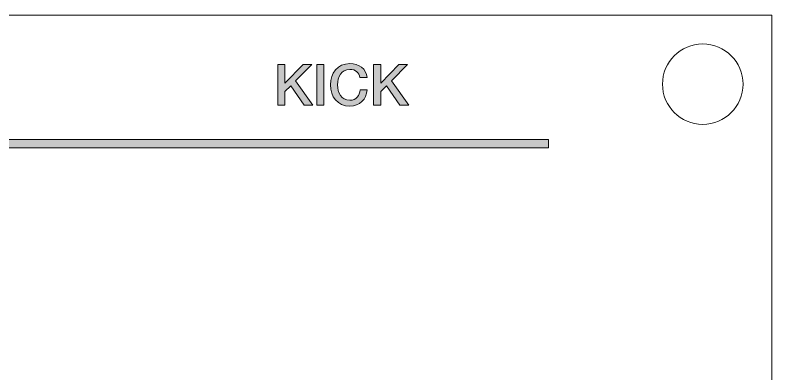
# Model space of a CAD drawing. Header units: inches. Extents: x 93 to 204, y -150 to -61.
# Drawn here: x 171.15 to 204.02, y -76.32 to -60.73 of the extents above; entities that cross this region are included whole.
import ezdxf

# ---------------------------------------------------------------- set-up
doc = ezdxf.new("R2010")
doc.units = ezdxf.units.IN
doc.header["$MEASUREMENT"] = 0
doc.layers.add('_U+30EC_U+30A4_U+30E4_U+30FC 1', color=7, linetype='Continuous')

# ---------------------------------------------------------------- blocks, each defined once
blk = doc.blocks.new('block 11')
at = {"layer": '_U+30EC_U+30A4_U+30E4_U+30FC 1', "color": 250, "lineweight": 9, "true_color": 0x221814}
blk.add_open_spline([(202.769, -63.727), (202.769, -64.693), (201.986, -65.477), (201.019, -65.477), (200.053, -65.477), (199.269, -64.693), (199.269, -63.727), (199.269, -62.76), (200.053, -61.977), (201.019, -61.977), (201.986, -61.977), (202.769, -62.76), (202.769, -63.727), (202.769, -63.727), (202.769, -63.727), (202.769, -63.727)], degree=3, knots=[0, 0, 0, 0, 1, 1, 1, 2, 2, 2, 3, 3, 3, 4, 4, 4, 5, 5, 5, 5], dxfattribs=at)
blk = doc.blocks.new('block 13')
at = {"layer": '_U+30EC_U+30A4_U+30E4_U+30FC 1', "color": 250, "lineweight": 9, "true_color": 0x221814}
blk.add_lwpolyline([(93.019, -60.727), (204.019, -60.727), (204.019, -149.727), (93.019, -149.727), (93.019, -60.727)], dxfattribs=at)
blk = doc.blocks.new('block 30')
at = {"layer": '_U+30EC_U+30A4_U+30E4_U+30FC 1', "true_color": 0x221814}
h = blk.add_hatch(color=250, dxfattribs=at)
h.dxf.hatch_style = 2
h.paths.add_polyline_path([(182.561, -62.875), (182.87, -62.875), (182.87, -63.678), (183.656, -62.875), (184.036, -62.875), (183.332, -63.579), (184.086, -64.639), (183.7, -64.639), (183.122, -63.796), (182.87, -64.046), (182.87, -64.639), (182.561, -64.639)])
h = blk.add_hatch(color=250, dxfattribs=at)
h.dxf.hatch_style = 2
h.paths.add_polyline_path([(184.253, -62.875), (184.562, -62.875), (184.562, -64.639), (184.253, -64.639)])
h = blk.add_hatch(color=250, dxfattribs=at)
h.dxf.hatch_style = 2
edge = h.paths.add_edge_path()
edge.add_spline(control_points=[(186.13, -63.436), (186.078, -63.233), (185.947, -63.085), (185.69, -63.085), (185.312, -63.085), (185.154, -63.418), (185.154, -63.757), (185.154, -64.095), (185.312, -64.429), (185.69, -64.429), (185.965, -64.429), (186.115, -64.224), (186.14, -63.967), (186.14, -63.967), (186.441, -63.967), (186.441, -63.967), (186.417, -64.389), (186.118, -64.681), (185.69, -64.681), (185.161, -64.681), (184.845, -64.261), (184.845, -63.757), (184.845, -63.253), (185.161, -62.833), (185.69, -62.833), (186.088, -62.835), (186.402, -63.055), (186.439, -63.436), (186.439, -63.436), (186.13, -63.436), (186.13, -63.436)], knot_values=[0, 0, 0, 0, 1, 1, 1, 2, 2, 2, 3, 3, 3, 4, 4, 4, 5, 5, 5, 6, 6, 6, 7, 7, 7, 8, 8, 8, 9, 9, 9, 10, 10, 10, 10], degree=3, periodic=1)
h = blk.add_hatch(color=250, dxfattribs=at)
h.dxf.hatch_style = 2
h.paths.add_polyline_path([(186.722, -62.875), (187.031, -62.875), (187.031, -63.678), (187.817, -62.875), (188.197, -62.875), (187.493, -63.579), (188.247, -64.639), (187.861, -64.639), (187.283, -63.796), (187.031, -64.046), (187.031, -64.639), (186.722, -64.639)])
at = {"layer": '_U+30EC_U+30A4_U+30E4_U+30FC 1', "lineweight": 0}
for points in [[(182.561, -62.875), (182.87, -62.875), (182.87, -63.678), (183.656, -62.875), (184.036, -62.875), (183.332, -63.579), (184.086, -64.639), (183.7, -64.639), (183.122, -63.796), (182.87, -64.046), (182.87, -64.639), (182.561, -64.639), (182.561, -62.875)], [(184.253, -62.875), (184.562, -62.875), (184.562, -64.639), (184.253, -64.639), (184.253, -62.875)], [(186.722, -62.875), (187.031, -62.875), (187.031, -63.678), (187.817, -62.875), (188.197, -62.875), (187.493, -63.579), (188.247, -64.639), (187.861, -64.639), (187.283, -63.796), (187.031, -64.046), (187.031, -64.639), (186.722, -64.639), (186.722, -62.875)]]:
    blk.add_lwpolyline(points, dxfattribs=at)
blk.add_open_spline([(186.13, -63.436), (186.078, -63.233), (185.947, -63.085), (185.69, -63.085), (185.312, -63.085), (185.154, -63.418), (185.154, -63.757), (185.154, -64.095), (185.312, -64.429), (185.69, -64.429), (185.965, -64.429), (186.115, -64.224), (186.14, -63.967), (186.14, -63.967), (186.441, -63.967), (186.441, -63.967), (186.417, -64.389), (186.118, -64.681), (185.69, -64.681), (185.161, -64.681), (184.845, -64.261), (184.845, -63.757), (184.845, -63.253), (185.161, -62.833), (185.69, -62.833), (186.088, -62.835), (186.402, -63.055), (186.439, -63.436), (186.439, -63.436), (186.13, -63.436), (186.13, -63.436)], degree=3, knots=[0, 0, 0, 0, 1, 1, 1, 2, 2, 2, 3, 3, 3, 4, 4, 4, 5, 5, 5, 6, 6, 6, 7, 7, 7, 8, 8, 8, 9, 9, 9, 10, 10, 10, 10], dxfattribs=at)

msp = doc.modelspace()

# ---------------------------------------------------------------- hatches: boundary and pattern name
at = {"layer": '_U+30EC_U+30A4_U+30E4_U+30FC 1', "true_color": 0x221814}
h = msp.add_hatch(color=250, dxfattribs=at)
h.dxf.hatch_style = 2
h.paths.add_polyline_path([(194.322, -66.491), (102.717, -66.491), (102.717, -66.138), (194.322, -66.138)])

# ---------------------------------------------------------------- linework, layer by layer
at = {"layer": '_U+30EC_U+30A4_U+30E4_U+30FC 1', "lineweight": 0}
msp.add_lwpolyline([(194.322, -66.491), (102.717, -66.491), (102.717, -66.138), (194.322, -66.138), (194.322, -66.491)], dxfattribs=at)

# ---------------------------------------------------------------- block references
at = {"layer": '_U+30EC_U+30A4_U+30E4_U+30FC 1'}
for name in ['block 13', 'block 11', 'block 30']:
    msp.add_blockref(name, (0, 0), dxfattribs=at)

doc.saveas('drawing.dxf')
